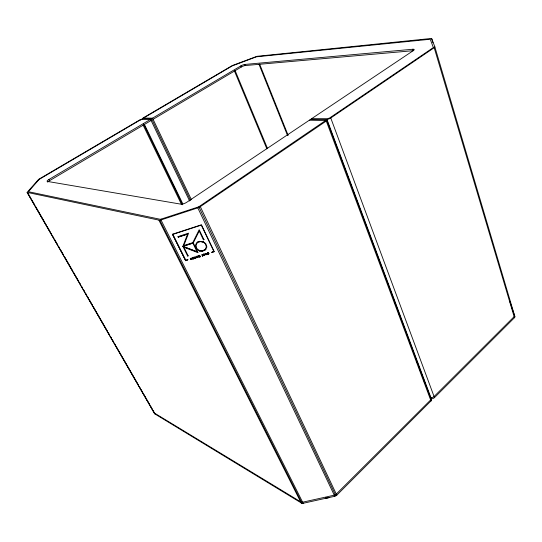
<?xml version="1.0" encoding="UTF-8"?>
<svg xmlns="http://www.w3.org/2000/svg" width="542" height="542" viewBox="0 0 542 542"><rect width="100%" height="100%" fill="white"/><g stroke="black" fill="none" stroke-linecap="round" stroke-linejoin="round"><path stroke-width="0.81" d="M207.261 253.399C207.437 253.026 207.362 254.625 208.494 254.164M204.307 254.794C204.151 254.821 203.352 256.556 204.734 254.645M205.282 254.137C205.059 252.775 205.418 255.451 205.614 254.212M203.704 254.787C204.334 255.16 202.81 254.327 203.955 254.279M205.635 253.981L206.075 253.548L206.028 253.947M206.197 253.67L205.703 254.022M196.59 256.285L196.421 257.436M208.121 252.938L207.559 253.27L208.243 253.182M203.23 254.3L203.121 254.74L203.338 254.184M205.743 254.367L206.055 254.157L205.743 254.354M206.217 246.996C207.098 247.924 204.388 241.773 205.567 244.286M202.884 251.163L202.335 251.251L205.614 249.659L206.807 246.549L205.75 243.622L203.162 241.644L199.327 241.305L196.604 242.782L195.445 245.418L196.509 248.825L196.197 248.372M206.597 254.327L206.441 254.523M207.938 253.581L207.776 253.873M206.861 254.537L206.78 254.632M310.512 119.43L327.009 119.606L431.656 399.603L431.534 400.355L336.806 495.178L334.793 496.282L302.192 503.498L154.802 413.871L150.662 406.222M154.043 412.089L154.294 412.977L301.643 502.414L334.272 495.178L336.284 494.074L430.639 399.949L431.249 398.512L430.931 397.875M208.968 253.615L208.616 254.117M197.674 257.254L198.169 257.152M191.218 258.026C192.186 257.992 189.951 259.157 190.669 258.412M203.623 254.313L203.453 254.665L203.704 254.306M196.543 256.955L196.611 256.657M205.147 253.852L205.411 253.5M191.401 199.7L152.539 118.163L143.779 118.102L143.976 117.81L232.301 65.867L256.4 56.815L430.24 39.248L433.309 47.411L432.997 47.811L329.631 117.98L327.558 118.698L311.677 118.651M206.719 247.518L206.78 247.077M199.713 256.19L199.144 256.373L199.314 256.772L200.405 256.312L200.499 256.712M191.685 259.083L191.34 258.934M196.827 256.488C197.559 256.529 198.047 255.98 197.227 256.136M206.163 247.389C205.933 251.115 199.436 251.251 198.853 250.086M206.394 253.927L206.468 253.446L205.885 253.371M187.837 259.713L185.669 260.702L172.471 234.246L201.448 224.794L214.266 251.691L211.814 252.464L213.907 251.502L201.299 225.12L172.857 234.368L185.811 260.39L187.837 259.713L185.811 260.39M211.698 252.233L213.907 251.502M208.745 254.022L208.812 253.344M207.938 254.022L208.27 253.961M208.263 252.68L207.959 252.687M208.528 253.859L208.196 253.52L208.555 253.514M208.528 252.863L208.772 253.365M208.568 252.911L208.44 253.324L208.48 252.762M207.478 253.554L207.329 252.951M207.417 252.884L207.728 252.741M207.572 253.29L208.067 252.938M205.709 254.896L206.868 254.503M205.838 254.286L206.522 254.178M206.17 254.625L206.319 254.577M206.461 254.544L206.245 254.117M205.404 254.523L205.628 254.178M204.571 255.316L204.49 254.225M203.629 255.038L204.097 254.943M204.171 254.035L204.659 254.51M203.738 255.079L203.907 255.045M204.178 254.415L203.846 254.279M203.887 255.546L204.3 255.451M205.926 249.286L204.429 250.553M202.837 255.885L202.457 255.919M204.49 249.909L204.849 249.632M202.776 255.865L202.2 254.618M203.162 254.767L203.175 254.862M203.501 254.123L203.873 253.995M205.167 249.32L205.459 248.947M202.186 254.652L201.739 254.686L202.417 256.075M203.657 250.37L204.09 250.16M202.708 250.675L203.209 250.506M199.93 256.231C199.517 255.58 200.33 256.515 199.144 256.373M202.213 250.756L201.231 250.743M198.46 255.804C199.049 254.821 201.204 255.6 198.867 255.851L199.585 256M198.433 255.756L199.063 257.098L200.493 256.657L199.056 257.023M197.674 249.93C197.017 249.652 200.852 251.983 202.342 251.21M203.663 241.881L203.162 241.644M197.43 256.129L196.739 256.244M196.807 257.613L196.197 256.881M197.41 257.389L196.814 257.355M201.997 241.827C198.541 241.292 204.632 241.969 204.964 243.541M197.444 257.613L197.891 257.403M199.605 250.973L200.147 251.082M197.498 257.355L197.891 256.901M202.959 242.098L202.478 241.962M198.589 250.553L199.619 250.932M196.692 256.542L196.732 257.254M193.528 257.328C193.392 257.375 194.917 259.137 194.192 258.663L193.521 257.24L195.316 257.789L194.795 256.84L195.228 256.705L195.892 258.127L194.07 257.585M193.392 258.825L192.925 259.062L192.329 257.68M194.036 257.138L195.323 257.748M198.413 249.882C194.382 247.68 195.858 241.481 200.52 241.637M200.005 241.712L199.51 241.793M203.406 239.801L203.934 239.598L203.406 239.801L199.212 231.014L193.291 242.877L198.087 252.708L183.934 247.26L188.155 255.844L187.647 256.007L182.878 246.339L187.62 234.042L178.264 237.098L178.027 236.617L188.582 233.168L183.813 245.526L192.776 242.62L199.192 229.733L203.921 239.639M190.357 258.907L191.57 259.205M191.963 259.205L191.143 259.611M191.746 258.629L190.886 258.717M191.76 258.595L191.854 259.306M197.783 241.881L197.356 242.125M192.363 257.748L192.925 259.062L193.413 258.873L192.735 257.491L192.241 257.68M192.735 257.491L193.372 258.832M191.204 259.598L190.655 259.611M191.448 259.245L190.642 259.279M190.906 259.042L191.238 258.961M190.764 259.577L190.655 259.245L191.17 259.32M197.064 251.752L182.878 246.339L197.051 251.786L192.857 243.141L182.878 246.339L192.844 243.182M185.669 260.702L172.485 234.212M187.647 256.007L188.169 255.81M206.549 253.771L206.922 254.293M154.524 413.505L27.1 192.376L38.638 179.334L139.951 119.802L142.932 118.712L151.55 118.752L190.52 200.398M27.1 192.376L159.856 220.316L197.803 207.857L200.31 206.624L326.27 121.035L327.233 119.951L327.009 119.606M189.598 201.007L150.554 119.342L141.943 119.294L140.534 119.809L39.126 179.422L28.401 191.699L160.446 219.334L198.115 207.037A1.728 0.576 -24.9 0 0 199.3 206.455L325.6 120.514L309.34 120.209M196.279 256.596L196.211 257.003M190.384 258.283L190.235 258.717M430.694 398.56A2.757 1.741 -17.8 0 0 434.474 397.618L514.446 317.734A2.622 1.457 -13.5 0 0 514.859 316.555L434.847 46.869L431.723 38.719A2.988 0.745 -19.7 0 0 430.714 38.523L257.545 56.253A2.236 0.461 -22.8 0 0 256.156 56.625L233.168 65.216A2.215 0.454 -23.1 0 0 231.651 65.921L143.677 117.614A2.371 0.515 -24.6 0 0 142.932 118.712M38.536 179.863L39.234 179.612M326.379 119.497A3.299 0.982 -21.5 0 0 330.762 117.98L434.189 47.703A3.096 0.799 -19.6 0 0 434.847 46.869M47.926 181.936A3.496 0.806 -26.5 0 1 49.579 180.669L151.103 120.487M153.088 119.308L241.339 66.991A2.981 0.623 -23 0 1 245.194 65.555L413.37 50.677L412.923 49.234L244.74 64.451A2.981 0.623 -23 0 0 240.885 65.887L48.916 179.483A3.496 0.806 -26.4 0 0 47.323 181.401L47.662 181.997M204.219 255.268L204.402 254.706L204.117 255.309M202.423 255.98L202.904 255.885M195.405 258.222L195.886 258.039M178.264 237.098L187.607 234.076M197.349 257.633L196.97 257.687M47.323 181.401L180.96 204.171A4.641 1.497 -25.1 0 0 186.875 202.193L413.316 50.609A3.957 1.009 -20 0 0 412.923 49.234M197.241 249.618L196.516 248.785M28.13 193.494L28.977 194.957M29.817 196.428L31.084 198.629M31.931 200.093L34.891 205.228M35.731 206.698L44.187 221.366M45.027 222.837L46.294 225.038M47.14 226.502L50.101 231.637M50.948 233.107L51.788 234.571M53.055 236.773L53.902 238.236M54.749 239.706L56.016 241.908M56.863 243.372L57.703 244.842M58.55 246.305L59.816 248.507M60.663 249.977L63.617 255.113M64.464 256.576L72.913 271.251M73.759 272.714L75.026 274.916M75.873 276.386L78.834 281.522M79.674 282.985L80.521 284.455M81.788 286.657L82.635 288.12M83.482 289.591L84.748 291.786M85.589 293.256L86.435 294.726M87.282 296.189L88.549 298.391M89.396 299.855L92.35 304.99M93.197 306.46L107.56 331.399M108.407 332.869L109.674 335.071M110.521 336.535L111.367 338.005M112.208 339.468L113.481 341.67M114.321 343.14L115.168 344.604M116.015 346.074L117.282 348.276M118.129 349.739L121.083 354.874M121.93 356.345L138.406 384.949M139.253 386.419L140.1 387.882M140.94 389.352L142.207 391.554M143.054 393.018L146.015 398.153M146.855 399.623L149.816 404.759M27.29 192.552L154.802 413.871M48.916 179.483L49.579 180.669M159.856 220.316L302.192 503.498M301.325 503.22L158.975 220.316M431.337 398.959L431.656 399.603M178.04 236.583L178.277 237.064M161.028 220.032L303.242 503.43M194.083 257.545L194.503 258.453M143.528 124.01L182.573 204.768M140.669 120.087L141.313 119.443L142.079 119.572M143.115 125.141L181.468 204.361M144.524 124.626L182.83 203.907M199.436 206.732L198.243 207.308M199.11 207.322L335.877 495.869M197.803 207.857L334.793 496.282M200.31 206.624L336.806 495.178M235.099 70.521L267.531 148.515M234.347 70.778L266.854 148.847M240.885 65.887L241.339 66.991M244.74 64.451L245.194 65.555M259.618 64.064L288.161 135.371M258.961 64.234L287.517 135.5M326.948 120.473L431.534 400.355M394.705 302.287L395.585 304.631M398.512 312.463L399.386 314.807M409.881 342.876L410.755 345.213M416.967 361.832L417.855 364.21M418.62 366.27L419.501 368.607M420.219 370.545L421.107 372.923M421.832 374.854L422.706 377.191M423.478 379.258L424.366 381.636M326.27 121.035L431.046 401.039M330.762 117.98L434.474 397.618M509.697 301.081L511.004 305.092M511.255 305.844L514.859 316.555M431.723 38.719L432.916 42.73M434.189 47.703L514.446 317.734M514.541 315.485A2.622 1.457 -13.5 0 1 514.128 316.663L434.067 396.527A2.757 1.741 -17.9 0 1 430.694 397.584M329.218 497.441A3.753 2.595 -28.1 0 1 325.322 497.739M161.421 219.198A1.714 0.562 -25.8 0 1 160.446 219.334M325.2 120.297A1.572 0.467 -21.6 0 1 325.146 121.029"/></g></svg>
